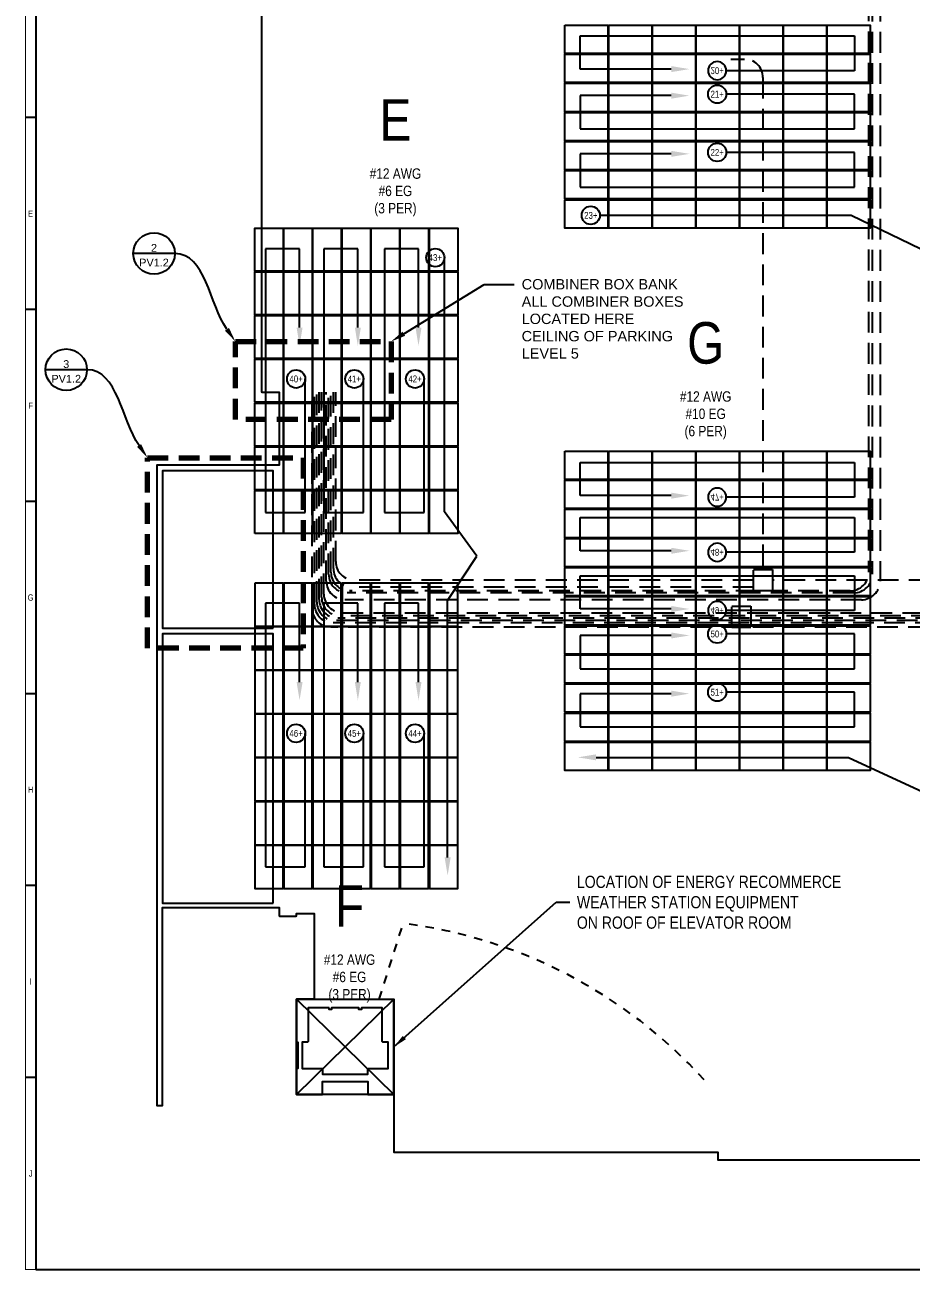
# Model space of a CAD drawing. Header units: inches. Extents: x 0.3 to 35.5, y 0.2 to 23.5.
# Drawn here: x 0.25 to 10.93, y 0.25 to 15.25 of the extents above; entities that cross this region are included whole.
import ezdxf
from ezdxf import colors
from ezdxf.entities.mleader import LeaderData, LeaderLine
from ezdxf.enums import TextEntityAlignment as Align
from ezdxf.math import Vec2, Vec3

# ---------------------------------------------------------------- set-up
doc = ezdxf.new("R2010")
doc.units = ezdxf.units.IN
doc.header["$MEASUREMENT"] = 0
doc.linetypes.add('555-2$0$HIDDEN', pattern=[0.375, 0.25, -0.125])
doc.linetypes.add('HIDDEN', pattern=[0.375, 0.25, -0.125])
for name, color, linetype in [('$AUDIT_BAD_LAYER1', 7, 'Continuous'), ('555-2$0$A-AREA', 9, 'Continuous'), ('555-2$0$A-FLOR-OVHD', 2, '555-2$0$HIDDEN'), ('A - Level 2', 7, 'Continuous'), ('AN - Text', 7, 'Continuous'), ('E-STRINGS', 62, 'Continuous'), ('Modules - P', 1, 'Continuous')]:
    doc.layers.add(name, color=color, linetype=linetype)
doc.layers.add('E - Conduit', color=7, linetype='HIDDEN', lineweight=25)
doc.styles.add('Arial Narrow', font='ARIALN.TTF', dxfattribs={"height": 1})
doc.styles.add('Borrego', font='ARIALN.TTF')
doc.styles.add('Borrego 8th NO-ANNO', font='ARIALN.TTF')
doc.styles.get("Standard").update_dxf_attribs({"font": 'ARIAL.TTF'})
doc.dimstyles.new('Borrego', dxfattribs={"dimtxt": 0.075, "dimasz": 0.1, "dimexe": 0.05, "dimexo": 0.05, "dimgap": 0.05, "dimtad": 0, "dimdec": 0, "dimzin": 0, "dimdsep": 46, "dimlunit": 3, "dimtxsty": 'Borrego', "dimcen": 0.05, "dimadec": 1, "dimazin": 0, "dimtfac": 1, "dimtdec": 0, "dimtofl": 0, "dimtmove": 0, "dimatfit": 3, "dimfxl": 1, "dimtolj": 1, "dimtzin": 0, "dimarcsym": 0})

# ---------------------------------------------------------------- blocks, each defined once
blk = doc.blocks.new('*E10')
at = {"layer": '555-2$0$A-AREA'}
blk.add_lwpolyline([(873.1, 2761.1), (873.1, 2066.6), (873.9, 2065.8), (897.1, 2065.8), (897.1, 1965.8), (729.1, 1965.8), (729.1, 1085.8), (737.1, 1085.8), (737.1, 1357.8), (897.1, 1357.8), (897.1, 1346.6), (897.9, 1345.8), (920.4, 1345.8), (921.1, 1346.6), (921.1, 1349.7), (921.1, 1349.7), (945.4, 1349.7), (945.4, 1231.8), (921.1, 1231.8), (921.1, 1172.8), (922.9, 1172.8), (922.9, 1136.8), (921.1, 1136.8), (921.1, 1100.8), (957.1, 1100.8), (957.1, 1118.6), (1019.1, 1118.6), (1019.1, 1100.8), (1055.1, 1100.8), (1055.1, 1021.8), (1500.4, 1021.8), (1500.4, 1021.8), (1500.4, 1011.3), (2386.6, 1011.3)], dxfattribs=at)
for points in [[(889.1, 1741.8), (889.1, 1957.8), (737.1, 1957.8), (737.1, 1741.8)], [(889.1, 1363.8), (889.1, 1733.8), (737.1, 1733.8), (737.1, 1363.8)], [(966, 1219.8), (937.1, 1219.8), (937.1, 1173.6), (936.4, 1172.8), (929.1, 1172.8), (929.1, 1136.8), (956.4, 1136.8), (957.1, 1136.1), (957.1, 1128.8), (1019.1, 1128.8), (1019.1, 1136.1), (1019.9, 1136.8), (1047.1, 1136.8), (1047.1, 1172.8), (1039.9, 1172.8), (1039.1, 1173.6), (1039.1, 1219.8), (1010.3, 1219.8), (1010.3, 1217.8), (1007, 1217.8), (1007, 1219.8), (969.3, 1219.8), (969.3, 1217.8), (966, 1217.8)]]:
    blk.add_lwpolyline(points, close=True, dxfattribs=at)
at = {"layer": '555-2$0$A-FLOR-OVHD'}
blk.add_line((1034.8, 1231.8), (1068, 1336.1), dxfattribs=at)
blk.add_arc((984.1, 669.3), 672, 42.2407, 82.8276, dxfattribs=at)
blk = doc.blocks.new('_TagCircle')
at = {"layer": 'E-STRINGS', "linetype": 'ByBlock', "lineweight": -2}
blk.add_circle((0, 0), 0.125, dxfattribs=at)
at = {"layer": 'E-STRINGS', "style": 'Arial Narrow'}
blk.add_attdef('TAGNUMBER', text='', height=0.09375, dxfattribs=at).set_placement((0, -0.046875), align=Align.CENTER)
blk = doc.blocks.new('Border 24 x 36')
at = {"layer": '$AUDIT_BAD_LAYER1'}
for p, q in [((0.5, 23.5), (0.5, 0.375)), ((0.5, 14.25), (0.375, 14.25)), ((0.5, 11.938), (0.375, 11.938)), ((0.5, 9.625), (0.375, 9.625)), ((0.5, 7.312), (0.375, 7.312)), ((0.5, 5), (0.375, 5)), ((0.5, 2.688), (0.375, 2.688))]:
    blk.add_line(p, q, dxfattribs=at)
at = {"layer": '$AUDIT_BAD_LAYER1', "const_width": 0.0125}
blk.add_lwpolyline([(0.375, 0.375), (35.625, 0.375), (35.625, 23.625), (0.375, 23.625)], close=True, dxfattribs=at)
at = {"layer": '$AUDIT_BAD_LAYER1', "char_height": 0.075, "width": 0.18967, "attachment_point": 5, "style": 'Borrego'}
for s, insert in [('E', (0.438, 13.094)), ('F', (0.438, 10.781)), ('G', (0.438, 8.469)), ('H', (0.438, 6.156)), ('I', (0.438, 3.844)), ('J', (0.438, 1.531))]:
    blk.add_mtext(s, dxfattribs=dict(at, insert=insert))
blk = doc.blocks.new('_DetailCallout - Imperial')
at = {"color": 0, "linetype": 'ByBlock', "lineweight": -2}
blk.add_line((0.25, 0), (-0.25, 0), dxfattribs=at)
blk.add_circle((0, 0), 0.25, dxfattribs=at)
at = {"color": 0}
for tag, p in [('VIEWNUMBER', (0, 0.021)), ('SHEETNUMBER', (0, -0.156))]:
    blk.add_attdef(tag, text='', height=0.0938, dxfattribs=at).set_placement(p, align=Align.CENTER)

msp = doc.modelspace()

# ---------------------------------------------------------------- linework, layer by layer
for p, q in [((3.522, 3.513), (4.697, 2.364)), ((4.697, 3.513), (3.522, 2.364)), ((4.697, 2.364), (4.697, 3.513))]:
    msp.add_line(p, q)
msp.add_lwpolyline([(3.522, 3.513), (4.697, 3.513), (4.697, 2.364), (3.522, 2.364)], close=True)
at = {"layer": 'AN - Text', "linetype": 'Continuous'}
msp.add_lwpolyline([(0.381, 0.256), (34.006, 0.256), (34.006, 23.381), (0.381, 23.381)], close=True, dxfattribs=at)
at = {"layer": 'AN - Text', "linetype": 'HIDDEN', "lineweight": 70}
for points in [[(2.787, 11.434), (4.662, 11.434), (4.662, 10.496), (2.787, 10.496)], [(1.728, 10.034), (3.604, 10.034), (3.604, 7.74), (1.728, 7.74)]]:
    msp.add_lwpolyline(points, close=True, dxfattribs=at)
at = {"layer": 'E - Conduit'}
for p, q in [((10.417, 20.792), (10.417, 8.655)), ((10.461, 20.788), (10.461, 8.631)), ((10.554, 20.788), (10.554, 8.548)), ((8.755, 14.837), (8.92, 14.837)), ((9.144, 14.613), (9.144, 8.69)), ((3.711, 8.22), (3.711, 10.823)), ((3.74, 8.269), (3.74, 10.823)), ((3.768, 8.297), (3.768, 10.823)), ((3.797, 8.326), (3.797, 10.823)), ((3.825, 8.354), (3.825, 10.823)), ((3.853, 8.391), (3.853, 10.823)), ((3.882, 8.548), (3.882, 10.823)), ((3.91, 8.631), (3.91, 10.823)), ((3.938, 8.655), (3.938, 10.823)), ((3.967, 8.7), (3.967, 10.823)), ((3.995, 8.785), (3.995, 10.823)), ((9.029, 8.561), (4.219, 8.561)), ((13.777, 8.561), (9.26, 8.561)), ((10.237, 8.407), (4.134, 8.407)), ((10.193, 8.431), (4.162, 8.431)), ((9.029, 8.476), (4.191, 8.476)), ((10.33, 8.324), (4.106, 8.324)), ((19.858, 8.102), (4.02, 8.102)), ((14.179, 8.13), (4.049, 8.13)), ((4.077, 8.167), (19.588, 8.167)), ((25.395, 7.996), (3.935, 7.996)), ((25.479, 8.045), (3.964, 8.045)), ((25.255, 8.073), (3.992, 8.073))]:
    msp.add_line(p, q, dxfattribs=at)
for points in [[(9.029, 8.69), (9.26, 8.69), (9.26, 8.432), (9.029, 8.432)], [(8.768, 8.248), (8.999, 8.248), (8.999, 7.99), (8.768, 7.99)]]:
    msp.add_lwpolyline(points, close=True, dxfattribs=at)
for centre, start, end in [((8.92, 14.613), 0, 90), ((4.191, 8.7), 180, 270), ((4.219, 8.785), 180, 270), ((4.134, 8.631), 180, 270), ((4.162, 8.655), 180, 270), ((10.193, 8.655), 270, 0), ((10.237, 8.631), 270, 0), ((4.106, 8.548), 180, 270), ((10.33, 8.548), 270, 0), ((3.964, 8.269), 180, 270), ((3.992, 8.297), 180, 270), ((4.02, 8.326), 180, 270), ((4.049, 8.354), 180, 270), ((4.077, 8.391), 180, 270), ((3.935, 8.22), 180, 270)]:
    msp.add_arc(centre, 0.224, start, end, dxfattribs=at)
at = {"layer": 'Modules - P'}
for points in [[(6.758, 15.246), (7.276, 15.246), (7.276, 14.905), (6.758, 14.905)], [(7.285, 15.246), (7.803, 15.246), (7.803, 14.905), (7.285, 14.905)], [(7.812, 15.246), (8.33, 15.246), (8.33, 14.905), (7.812, 14.905)], [(8.338, 15.246), (8.856, 15.246), (8.856, 14.905), (8.338, 14.905)], [(8.865, 15.246), (9.383, 15.246), (9.383, 14.905), (8.865, 14.905)], [(9.392, 15.246), (9.91, 15.246), (9.91, 14.905), (9.392, 14.905)], [(9.919, 15.246), (10.437, 15.246), (10.437, 14.905), (9.919, 14.905)], [(6.758, 14.896), (7.276, 14.896), (7.276, 14.554), (6.758, 14.554)], [(7.285, 14.896), (7.803, 14.896), (7.803, 14.554), (7.285, 14.554)], [(7.812, 14.896), (8.33, 14.896), (8.33, 14.554), (7.812, 14.554)], [(8.338, 14.896), (8.856, 14.896), (8.856, 14.554), (8.338, 14.554)], [(8.865, 14.896), (9.383, 14.896), (9.383, 14.554), (8.865, 14.554)], [(9.392, 14.896), (9.91, 14.896), (9.91, 14.554), (9.392, 14.554)], [(9.919, 14.896), (10.437, 14.896), (10.437, 14.554), (9.919, 14.554)], [(6.758, 14.545), (7.276, 14.545), (7.276, 14.203), (6.758, 14.203)], [(7.285, 14.545), (7.803, 14.545), (7.803, 14.203), (7.285, 14.203)], [(7.812, 14.545), (8.33, 14.545), (8.33, 14.203), (7.812, 14.203)], [(8.338, 14.545), (8.856, 14.545), (8.856, 14.203), (8.338, 14.203)], [(8.865, 14.545), (9.383, 14.545), (9.383, 14.203), (8.865, 14.203)], [(9.392, 14.545), (9.91, 14.545), (9.91, 14.203), (9.392, 14.203)], [(9.919, 14.545), (10.437, 14.545), (10.437, 14.203), (9.919, 14.203)], [(6.758, 14.195), (7.276, 14.195), (7.276, 13.853), (6.758, 13.853)], [(7.285, 14.195), (7.803, 14.195), (7.803, 13.853), (7.285, 13.853)], [(7.812, 14.195), (8.33, 14.195), (8.33, 13.853), (7.812, 13.853)], [(8.338, 14.195), (8.856, 14.195), (8.856, 13.853), (8.338, 13.853)], [(8.865, 14.195), (9.383, 14.195), (9.383, 13.853), (8.865, 13.853)], [(9.392, 14.195), (9.91, 14.195), (9.91, 13.853), (9.392, 13.853)], [(9.919, 14.195), (10.437, 14.195), (10.437, 13.853), (9.919, 13.853)], [(6.758, 13.844), (7.276, 13.844), (7.276, 13.502), (6.758, 13.502)], [(7.285, 13.844), (7.803, 13.844), (7.803, 13.502), (7.285, 13.502)], [(7.812, 13.844), (8.33, 13.844), (8.33, 13.502), (7.812, 13.502)], [(8.338, 13.844), (8.856, 13.844), (8.856, 13.502), (8.338, 13.502)], [(8.865, 13.844), (9.383, 13.844), (9.383, 13.502), (8.865, 13.502)], [(9.392, 13.844), (9.91, 13.844), (9.91, 13.502), (9.392, 13.502)], [(9.919, 13.844), (10.437, 13.844), (10.437, 13.502), (9.919, 13.502)], [(6.758, 13.493), (7.276, 13.493), (7.276, 13.152), (6.758, 13.152)], [(7.285, 13.493), (7.803, 13.493), (7.803, 13.152), (7.285, 13.152)], [(7.812, 13.493), (8.33, 13.493), (8.33, 13.152), (7.812, 13.152)], [(8.338, 13.493), (8.856, 13.493), (8.856, 13.152), (8.338, 13.152)], [(8.865, 13.493), (9.383, 13.493), (9.383, 13.152), (8.865, 13.152)], [(9.392, 13.493), (9.91, 13.493), (9.91, 13.152), (9.392, 13.152)], [(9.919, 13.493), (10.437, 13.493), (10.437, 13.152), (9.919, 13.152)], [(6.758, 13.143), (7.276, 13.143), (7.276, 12.801), (6.758, 12.801)], [(7.285, 13.143), (7.803, 13.143), (7.803, 12.801), (7.285, 12.801)], [(7.812, 13.143), (8.33, 13.143), (8.33, 12.801), (7.812, 12.801)], [(8.338, 13.143), (8.856, 13.143), (8.856, 12.801), (8.338, 12.801)], [(8.865, 13.143), (9.383, 13.143), (9.383, 12.801), (8.865, 12.801)], [(9.392, 13.143), (9.91, 13.143), (9.91, 12.801), (9.392, 12.801)], [(9.919, 13.143), (10.437, 13.143), (10.437, 12.801), (9.919, 12.801)], [(3.02, 12.283), (3.02, 12.801), (3.362, 12.801), (3.362, 12.283)], [(3.371, 12.283), (3.371, 12.801), (3.712, 12.801), (3.712, 12.283)], [(3.721, 12.283), (3.721, 12.801), (4.063, 12.801), (4.063, 12.283)], [(4.072, 12.283), (4.072, 12.801), (4.414, 12.801), (4.414, 12.283)], [(4.422, 12.283), (4.422, 12.801), (4.764, 12.801), (4.764, 12.283)], [(4.773, 12.283), (4.773, 12.801), (5.115, 12.801), (5.115, 12.283)], [(5.124, 12.283), (5.124, 12.801), (5.465, 12.801), (5.465, 12.283)], [(3.02, 11.756), (3.02, 12.274), (3.362, 12.274), (3.362, 11.756)], [(3.371, 11.756), (3.371, 12.274), (3.712, 12.274), (3.712, 11.756)], [(3.721, 11.756), (3.721, 12.274), (4.063, 12.274), (4.063, 11.756)], [(4.072, 11.756), (4.072, 12.274), (4.414, 12.274), (4.414, 11.756)], [(4.422, 11.756), (4.422, 12.274), (4.764, 12.274), (4.764, 11.756)], [(4.773, 11.756), (4.773, 12.274), (5.115, 12.274), (5.115, 11.756)], [(5.124, 11.756), (5.124, 12.274), (5.465, 12.274), (5.465, 11.756)], [(3.02, 11.229), (3.02, 11.747), (3.362, 11.747), (3.362, 11.229)], [(3.371, 11.229), (3.371, 11.747), (3.712, 11.747), (3.712, 11.229)], [(3.721, 11.229), (3.721, 11.747), (4.063, 11.747), (4.063, 11.229)], [(4.072, 11.229), (4.072, 11.747), (4.414, 11.747), (4.414, 11.229)], [(4.422, 11.229), (4.422, 11.747), (4.764, 11.747), (4.764, 11.229)], [(4.773, 11.229), (4.773, 11.747), (5.115, 11.747), (5.115, 11.229)], [(5.124, 11.229), (5.124, 11.747), (5.465, 11.747), (5.465, 11.229)], [(3.02, 10.703), (3.02, 11.221), (3.362, 11.221), (3.362, 10.703)], [(3.371, 10.703), (3.371, 11.221), (3.712, 11.221), (3.712, 10.703)], [(3.721, 10.703), (3.721, 11.221), (4.063, 11.221), (4.063, 10.703)], [(4.072, 10.703), (4.072, 11.221), (4.414, 11.221), (4.414, 10.703)], [(4.422, 10.703), (4.422, 11.221), (4.764, 11.221), (4.764, 10.703)], [(4.773, 10.703), (4.773, 11.221), (5.115, 11.221), (5.115, 10.703)], [(5.124, 10.703), (5.124, 11.221), (5.465, 11.221), (5.465, 10.703)], [(3.02, 10.176), (3.02, 10.694), (3.362, 10.694), (3.362, 10.176)], [(3.371, 10.176), (3.371, 10.694), (3.712, 10.694), (3.712, 10.176)], [(3.721, 10.176), (3.721, 10.694), (4.063, 10.694), (4.063, 10.176)], [(4.072, 10.176), (4.072, 10.694), (4.414, 10.694), (4.414, 10.176)], [(4.422, 10.176), (4.422, 10.694), (4.764, 10.694), (4.764, 10.176)], [(4.773, 10.176), (4.773, 10.694), (5.115, 10.694), (5.115, 10.176)], [(5.124, 10.176), (5.124, 10.694), (5.465, 10.694), (5.465, 10.176)], [(3.02, 9.649), (3.02, 10.167), (3.362, 10.167), (3.362, 9.649)], [(3.371, 9.649), (3.371, 10.167), (3.712, 10.167), (3.712, 9.649)], [(3.721, 9.649), (3.721, 10.167), (4.063, 10.167), (4.063, 9.649)], [(4.072, 9.649), (4.072, 10.167), (4.414, 10.167), (4.414, 9.649)], [(4.422, 9.649), (4.422, 10.167), (4.764, 10.167), (4.764, 9.649)], [(4.773, 9.649), (4.773, 10.167), (5.115, 10.167), (5.115, 9.649)], [(5.124, 9.649), (5.124, 10.167), (5.465, 10.167), (5.465, 9.649)], [(6.758, 10.115), (7.276, 10.115), (7.276, 9.773), (6.758, 9.773)], [(7.285, 10.115), (7.803, 10.115), (7.803, 9.773), (7.285, 9.773)], [(7.812, 10.115), (8.33, 10.115), (8.33, 9.773), (7.812, 9.773)], [(8.338, 10.115), (8.856, 10.115), (8.856, 9.773), (8.338, 9.773)], [(8.865, 10.115), (9.383, 10.115), (9.383, 9.773), (8.865, 9.773)], [(9.392, 10.115), (9.91, 10.115), (9.91, 9.773), (9.392, 9.773)], [(9.919, 10.115), (10.437, 10.115), (10.437, 9.773), (9.919, 9.773)], [(6.758, 9.765), (7.276, 9.765), (7.276, 9.423), (6.758, 9.423)], [(7.285, 9.765), (7.803, 9.765), (7.803, 9.423), (7.285, 9.423)], [(7.812, 9.765), (8.33, 9.765), (8.33, 9.423), (7.812, 9.423)], [(8.338, 9.765), (8.856, 9.765), (8.856, 9.423), (8.338, 9.423)], [(8.865, 9.765), (9.383, 9.765), (9.383, 9.423), (8.865, 9.423)], [(9.392, 9.765), (9.91, 9.765), (9.91, 9.423), (9.392, 9.423)], [(9.919, 9.765), (10.437, 9.765), (10.437, 9.423), (9.919, 9.423)], [(3.02, 9.122), (3.02, 9.64), (3.362, 9.64), (3.362, 9.122)], [(3.371, 9.122), (3.371, 9.64), (3.712, 9.64), (3.712, 9.122)], [(3.721, 9.122), (3.721, 9.64), (4.063, 9.64), (4.063, 9.122)], [(4.072, 9.122), (4.072, 9.64), (4.414, 9.64), (4.414, 9.122)], [(4.422, 9.122), (4.422, 9.64), (4.764, 9.64), (4.764, 9.122)], [(4.773, 9.122), (4.773, 9.64), (5.115, 9.64), (5.115, 9.122)], [(5.124, 9.122), (5.124, 9.64), (5.465, 9.64), (5.465, 9.122)], [(6.758, 9.414), (7.276, 9.414), (7.276, 9.072), (6.758, 9.072)], [(7.285, 9.414), (7.803, 9.414), (7.803, 9.072), (7.285, 9.072)], [(7.812, 9.414), (8.33, 9.414), (8.33, 9.072), (7.812, 9.072)], [(8.338, 9.414), (8.856, 9.414), (8.856, 9.072), (8.338, 9.072)], [(8.865, 9.414), (9.383, 9.414), (9.383, 9.072), (8.865, 9.072)], [(9.392, 9.414), (9.91, 9.414), (9.91, 9.072), (9.392, 9.072)], [(9.919, 9.414), (10.437, 9.414), (10.437, 9.072), (9.919, 9.072)], [(6.758, 9.064), (7.276, 9.064), (7.276, 8.722), (6.758, 8.722)], [(7.285, 9.064), (7.803, 9.064), (7.803, 8.722), (7.285, 8.722)], [(7.812, 9.064), (8.33, 9.064), (8.33, 8.722), (7.812, 8.722)], [(8.338, 9.064), (8.856, 9.064), (8.856, 8.722), (8.338, 8.722)], [(8.865, 9.064), (9.383, 9.064), (9.383, 8.722), (8.865, 8.722)], [(9.392, 9.064), (9.91, 9.064), (9.91, 8.722), (9.392, 8.722)], [(9.919, 9.064), (10.437, 9.064), (10.437, 8.722), (9.919, 8.722)], [(6.758, 8.713), (7.276, 8.713), (7.276, 8.371), (6.758, 8.371)], [(7.285, 8.713), (7.803, 8.713), (7.803, 8.371), (7.285, 8.371)], [(7.812, 8.713), (8.33, 8.713), (8.33, 8.371), (7.812, 8.371)], [(8.338, 8.713), (8.856, 8.713), (8.856, 8.371), (8.338, 8.371)], [(8.865, 8.713), (9.383, 8.713), (9.383, 8.371), (8.865, 8.371)], [(9.392, 8.713), (9.91, 8.713), (9.91, 8.371), (9.392, 8.371)], [(9.919, 8.713), (10.437, 8.713), (10.437, 8.371), (9.919, 8.371)], [(3.02, 8.526), (3.02, 8.008), (3.362, 8.008), (3.362, 8.526)], [(3.371, 8.526), (3.371, 8.008), (3.712, 8.008), (3.712, 8.526)], [(3.721, 8.526), (3.721, 8.008), (4.063, 8.008), (4.063, 8.526)], [(4.072, 8.526), (4.072, 8.008), (4.414, 8.008), (4.414, 8.526)], [(4.422, 8.526), (4.422, 8.008), (4.764, 8.008), (4.764, 8.526)], [(4.773, 8.526), (4.773, 8.008), (5.115, 8.008), (5.115, 8.526)], [(5.124, 8.526), (5.124, 8.008), (5.465, 8.008), (5.465, 8.526)], [(6.758, 8.362), (7.276, 8.362), (7.276, 8.02), (6.758, 8.02)], [(7.285, 8.362), (7.803, 8.362), (7.803, 8.02), (7.285, 8.02)], [(7.812, 8.362), (8.33, 8.362), (8.33, 8.02), (7.812, 8.02)], [(8.338, 8.362), (8.856, 8.362), (8.856, 8.02), (8.338, 8.02)], [(8.865, 8.362), (9.383, 8.362), (9.383, 8.02), (8.865, 8.02)], [(9.392, 8.362), (9.91, 8.362), (9.91, 8.02), (9.392, 8.02)], [(9.919, 8.362), (10.437, 8.362), (10.437, 8.02), (9.919, 8.02)], [(3.02, 7.999), (3.02, 7.481), (3.362, 7.481), (3.362, 7.999)], [(3.371, 7.999), (3.371, 7.481), (3.712, 7.481), (3.712, 7.999)], [(3.721, 7.999), (3.721, 7.481), (4.063, 7.481), (4.063, 7.999)], [(4.072, 7.999), (4.072, 7.481), (4.414, 7.481), (4.414, 7.999)], [(4.422, 7.999), (4.422, 7.481), (4.764, 7.481), (4.764, 7.999)], [(4.773, 7.999), (4.773, 7.481), (5.115, 7.481), (5.115, 7.999)], [(5.124, 7.999), (5.124, 7.481), (5.465, 7.481), (5.465, 7.999)], [(6.758, 8.012), (7.276, 8.012), (7.276, 7.67), (6.758, 7.67)], [(7.285, 8.012), (7.803, 8.012), (7.803, 7.67), (7.285, 7.67)], [(7.812, 8.012), (8.33, 8.012), (8.33, 7.67), (7.812, 7.67)], [(8.338, 8.012), (8.856, 8.012), (8.856, 7.67), (8.338, 7.67)], [(8.865, 8.012), (9.383, 8.012), (9.383, 7.67), (8.865, 7.67)], [(9.392, 8.012), (9.91, 8.012), (9.91, 7.67), (9.392, 7.67)], [(9.919, 8.012), (10.437, 8.012), (10.437, 7.67), (9.919, 7.67)], [(6.758, 7.661), (7.276, 7.661), (7.276, 7.319), (6.758, 7.319)], [(7.285, 7.661), (7.803, 7.661), (7.803, 7.319), (7.285, 7.319)], [(7.812, 7.661), (8.33, 7.661), (8.33, 7.319), (7.812, 7.319)], [(8.338, 7.661), (8.856, 7.661), (8.856, 7.319), (8.338, 7.319)], [(8.865, 7.661), (9.383, 7.661), (9.383, 7.319), (8.865, 7.319)], [(9.392, 7.661), (9.91, 7.661), (9.91, 7.319), (9.392, 7.319)], [(9.919, 7.661), (10.437, 7.661), (10.437, 7.319), (9.919, 7.319)], [(3.02, 7.473), (3.02, 6.955), (3.362, 6.955), (3.362, 7.473)], [(3.371, 7.473), (3.371, 6.955), (3.712, 6.955), (3.712, 7.473)], [(3.721, 7.473), (3.721, 6.955), (4.063, 6.955), (4.063, 7.473)], [(4.072, 7.473), (4.072, 6.955), (4.414, 6.955), (4.414, 7.473)], [(4.422, 7.473), (4.422, 6.955), (4.764, 6.955), (4.764, 7.473)], [(4.773, 7.473), (4.773, 6.955), (5.115, 6.955), (5.115, 7.473)], [(5.124, 7.473), (5.124, 6.955), (5.465, 6.955), (5.465, 7.473)], [(6.758, 7.311), (7.276, 7.311), (7.276, 6.969), (6.758, 6.969)], [(7.285, 7.311), (7.803, 7.311), (7.803, 6.969), (7.285, 6.969)], [(7.812, 7.311), (8.33, 7.311), (8.33, 6.969), (7.812, 6.969)], [(8.338, 7.311), (8.856, 7.311), (8.856, 6.969), (8.338, 6.969)], [(8.865, 7.311), (9.383, 7.311), (9.383, 6.969), (8.865, 6.969)], [(9.392, 7.311), (9.91, 7.311), (9.91, 6.969), (9.392, 6.969)], [(9.919, 7.311), (10.437, 7.311), (10.437, 6.969), (9.919, 6.969)], [(3.02, 6.946), (3.02, 6.428), (3.362, 6.428), (3.362, 6.946)], [(3.371, 6.946), (3.371, 6.428), (3.712, 6.428), (3.712, 6.946)], [(3.721, 6.946), (3.721, 6.428), (4.063, 6.428), (4.063, 6.946)], [(4.072, 6.946), (4.072, 6.428), (4.414, 6.428), (4.414, 6.946)], [(4.422, 6.946), (4.422, 6.428), (4.764, 6.428), (4.764, 6.946)], [(4.773, 6.946), (4.773, 6.428), (5.115, 6.428), (5.115, 6.946)], [(5.124, 6.946), (5.124, 6.428), (5.465, 6.428), (5.465, 6.946)], [(6.758, 6.96), (7.276, 6.96), (7.276, 6.618), (6.758, 6.618)], [(7.285, 6.96), (7.803, 6.96), (7.803, 6.618), (7.285, 6.618)], [(7.812, 6.96), (8.33, 6.96), (8.33, 6.618), (7.812, 6.618)], [(8.338, 6.96), (8.856, 6.96), (8.856, 6.618), (8.338, 6.618)], [(8.865, 6.96), (9.383, 6.96), (9.383, 6.618), (8.865, 6.618)], [(9.392, 6.96), (9.91, 6.96), (9.91, 6.618), (9.392, 6.618)], [(9.919, 6.96), (10.437, 6.96), (10.437, 6.618), (9.919, 6.618)], [(6.758, 6.609), (7.276, 6.609), (7.276, 6.267), (6.758, 6.267)], [(7.285, 6.609), (7.803, 6.609), (7.803, 6.267), (7.285, 6.267)], [(7.812, 6.609), (8.33, 6.609), (8.33, 6.267), (7.812, 6.267)], [(8.338, 6.609), (8.856, 6.609), (8.856, 6.267), (8.338, 6.267)], [(8.865, 6.609), (9.383, 6.609), (9.383, 6.267), (8.865, 6.267)], [(9.392, 6.609), (9.91, 6.609), (9.91, 6.267), (9.392, 6.267)], [(9.919, 6.609), (10.437, 6.609), (10.437, 6.267), (9.919, 6.267)], [(3.02, 6.419), (3.02, 5.901), (3.362, 5.901), (3.362, 6.419)], [(3.371, 6.419), (3.371, 5.901), (3.712, 5.901), (3.712, 6.419)], [(3.721, 6.419), (3.721, 5.901), (4.063, 5.901), (4.063, 6.419)], [(4.072, 6.419), (4.072, 5.901), (4.414, 5.901), (4.414, 6.419)], [(4.422, 6.419), (4.422, 5.901), (4.764, 5.901), (4.764, 6.419)], [(4.773, 6.419), (4.773, 5.901), (5.115, 5.901), (5.115, 6.419)], [(5.124, 6.419), (5.124, 5.901), (5.465, 5.901), (5.465, 6.419)], [(3.02, 5.892), (3.02, 5.374), (3.362, 5.374), (3.362, 5.892)], [(3.371, 5.892), (3.371, 5.374), (3.712, 5.374), (3.712, 5.892)], [(3.721, 5.892), (3.721, 5.374), (4.063, 5.374), (4.063, 5.892)], [(4.072, 5.892), (4.072, 5.374), (4.414, 5.374), (4.414, 5.892)], [(4.422, 5.892), (4.422, 5.374), (4.764, 5.374), (4.764, 5.892)], [(4.773, 5.892), (4.773, 5.374), (5.115, 5.374), (5.115, 5.892)], [(5.124, 5.892), (5.124, 5.374), (5.465, 5.374), (5.465, 5.892)], [(3.02, 5.366), (3.02, 4.848), (3.362, 4.848), (3.362, 5.366)], [(3.371, 5.366), (3.371, 4.848), (3.712, 4.848), (3.712, 5.366)], [(3.721, 5.366), (3.721, 4.848), (4.063, 4.848), (4.063, 5.366)], [(4.072, 5.366), (4.072, 4.848), (4.414, 4.848), (4.414, 5.366)], [(4.422, 5.366), (4.422, 4.848), (4.764, 4.848), (4.764, 5.366)], [(4.773, 5.366), (4.773, 4.848), (5.115, 4.848), (5.115, 5.366)], [(5.124, 5.366), (5.124, 4.848), (5.465, 4.848), (5.465, 5.366)]]:
    msp.add_lwpolyline(points, close=True, dxfattribs=at)

# ---------------------------------------------------------------- block references
at = {"layer": '$AUDIT_BAD_LAYER1'}
msp.add_blockref('Border 24 x 36', (-0.119, -0.119), dxfattribs=at)
at = {"layer": 'A - Level 2', "xscale": 0.008765022565623948, "yscale": 0.008765022565622616, "zscale": 0.008765022565624012}
msp.add_blockref('*E10', (-4.551, -7.284), dxfattribs=at)

# ---------------------------------------------------------------- texts
at = {"insert": (6.902, 4.68), "char_height": 0.14725, "attachment_point": 4, "style": 'Borrego'}
msp.add_mtext('\\A1;LOCATION OF ENERGY RECOMMERCE\\PWEATHER STATION EQUIPMENT\\PON ROOF OF ELEVATOR ROOM', dxfattribs=at)
at = {"layer": 'AN - Text', "char_height": 0.125, "width": 2.75194, "attachment_point": 5, "style": 'Borrego 8th NO-ANNO'}
for s, insert in [('{\\H4x;E}\\P#12 AWG\\P#6 EG\\P(3 PER)', (4.715, 13.647)), ('{\\H4x;G}\\P#12 AWG\\P#10 EG\\P(6 PER)', (8.453, 10.962)), ('{\\H4x;F}\\P#12 AWG\\P#6 EG\\P(3 PER)', (4.162, 4.179))]:
    msp.add_mtext(s, dxfattribs=dict(at, insert=insert))

# ---------------------------------------------------------------- leaders
at = {"annotation_type": 0, "has_hookline": 1, "hookline_direction": 0, "text_width": 3.165}
msp.add_leader([(4.697, 2.939), (6.65, 4.68), (6.818, 4.68)], dimstyle='Borrego', override={"dimscale": 1.682884}, dxfattribs=at)
at = {"layer": 'AN - Text'}
ml = msp.add_multileader_block('Standard', dxfattribs=at)
ml.set_content('_DetailCallout - Imperial', color=256)
ml.set_attribute('VIEWNUMBER', '2', width=0)
ml.set_attribute('SHEETNUMBER', 'PV1.2', width=0)
ml.set_leader_properties()
ml.build(insert=Vec2(0, 0))
ml.multileader.update_dxf_attribs({"leader_type": 2, "text_right_attachment_type": 6, "dogleg_length": 0.36, "arrow_head_size": 0.18})
ctx = ml.context
ctx.base_point, ctx.char_height, ctx.arrow_head_size, ctx.landing_gap_size, ctx.plane_origin = Vec3(1.556, 12.495), 0.18, 0.18, 0.09, Vec3(2.787, 11.434)
ctx.right_attachment = 6
notes = []
notes.append((ctx, [(0, (1, 1, 0), (2.416, 12.495), (-1, 0), 0.36, [(0, [(2.787, 11.434)], 0, [])])]))
ctx.block.insert = Vec3(1.806, 12.495)
ml = msp.add_multileader_mtext('Standard', dxfattribs=at)
ml.set_content('COMBINER BOX BANK\\PALL COMBINER BOXES\\PLOCATED HERE\\PCEILING OF PARKING \\PLEVEL 5', color=256)
ml.set_leader_properties()
ml.build(insert=Vec2(0, 0))
ml.multileader.update_dxf_attribs({"dogleg_length": 0.36, "arrow_head_size": 0.18})
ctx = ml.context
ctx.base_point, ctx.char_height, ctx.arrow_head_size, ctx.landing_gap_size, ctx.plane_origin = Vec3(6.146, 12.123), 0.125, 0.18, 0.09, Vec3(4.662, 11.434)
notes.append((ctx, [(0, (1, 1, 0), (5.786, 12.123), (1, 0), 0.36, [(0, [(4.662, 11.434)], 0, [])])]))
ctx.mtext.insert, ctx.mtext.flow_direction = Vec3(6.236, 12.187), 5
ml = msp.add_multileader_block('Standard', dxfattribs=at)
ml.set_content('_DetailCallout - Imperial', color=256)
ml.set_attribute('VIEWNUMBER', '3', width=0)
ml.set_attribute('SHEETNUMBER', 'PV1.2', width=0)
ml.set_leader_properties()
ml.build(insert=Vec2(0, 0))
ml.multileader.update_dxf_attribs({"leader_type": 2, "text_right_attachment_type": 6, "dogleg_length": 0.36, "arrow_head_size": 0.18})
ctx = ml.context
ctx.base_point, ctx.char_height, ctx.arrow_head_size, ctx.landing_gap_size, ctx.plane_origin = Vec3(0.498, 11.095), 0.18, 0.18, 0.09, Vec3(1.728, 10.034)
ctx.right_attachment = 6
notes.append((ctx, [(0, (1, 1, 0), (1.358, 11.095), (-1, 0), 0.36, [(0, [(1.728, 10.034)], 0, [])])]))
ctx.block.insert = Vec3(0.748, 11.095)
at = {"layer": 'E-STRINGS'}
ml = msp.add_multileader_block('Standard', dxfattribs=at)
ml.set_content('_TagCircle', color=256, scale=-0.876502)
ml.set_attribute('TAGNUMBER', '20+', width=0)
ml.set_leader_properties(color=256, linetype='ByLayer', lineweight=-1)
ml.build(insert=Vec2(0, 0))
ml.multileader.update_dxf_attribs({"has_dogleg": 0, "has_text_frame": 1, "text_right_attachment_type": 6, "dogleg_length": 0, "arrow_head_size": 0.219, "scale": 100})
ctx = ml.context
ctx.base_point, ctx.scale, ctx.char_height, ctx.arrow_head_size, ctx.landing_gap_size, ctx.plane_origin = Vec3(8.482, 14.697), 100, 15.777, 0.219, 5.259, Vec3(8.258, 14.716)
ctx.right_attachment = 6
notes.append((ctx, [(0, (1, 1, 0), (8.701, 14.697), (-1, 0), 0, [(0, [(8.258, 14.716), (6.942, 14.716), (6.942, 15.115), (10.246, 15.115), (10.246, 14.697)], 0, [])])]))
ctx.block.insert, ctx.block.rotation, ctx.block.scale = Vec3(8.592, 14.697), 3.141593, Vec3(-0.876502, 0.876502, 0.876502)
ml = msp.add_multileader_block('Standard', dxfattribs=at)
ml.set_content('_TagCircle', color=256, scale=0.876502)
ml.set_attribute('TAGNUMBER', '21+', width=0)
ml.set_leader_properties(color=256, linetype='ByLayer', lineweight=-1)
ml.build(insert=Vec2(0, 0))
ml.multileader.update_dxf_attribs({"has_dogleg": 0, "has_text_frame": 1, "text_right_attachment_type": 6, "dogleg_length": 0, "arrow_head_size": 0.219, "scale": 100})
ctx = ml.context
ctx.base_point, ctx.scale, ctx.char_height, ctx.arrow_head_size, ctx.landing_gap_size, ctx.plane_origin = Vec3(8.482, 14.414), 100, 15.777, 0.219, 5.259, Vec3(8.258, 14.396)
ctx.right_attachment = 6
notes.append((ctx, [(0, (1, 1, 0), (8.701, 14.414), (-1, 0), 0, [(0, [(8.258, 14.396), (6.942, 14.396), (6.942, 13.996), (10.246, 13.996), (10.246, 14.414)], 0, [])])]))
ctx.block.insert = Vec3(8.592, 14.414)
ml = msp.add_multileader_block('Standard', dxfattribs=at)
ml.set_content('_TagCircle', color=256, scale=0.876502)
ml.set_attribute('TAGNUMBER', '22+', width=0)
ml.set_leader_properties(color=256, linetype='ByLayer', lineweight=-1)
ml.build(insert=Vec2(0, 0))
ml.multileader.update_dxf_attribs({"has_dogleg": 0, "has_text_frame": 1, "text_right_attachment_type": 6, "dogleg_length": 0, "arrow_head_size": 0.219, "scale": 100})
ctx = ml.context
ctx.base_point, ctx.scale, ctx.char_height, ctx.arrow_head_size, ctx.landing_gap_size, ctx.plane_origin = Vec3(8.482, 13.713), 100, 15.777, 0.219, 5.259, Vec3(8.258, 13.695)
ctx.right_attachment = 6
notes.append((ctx, [(0, (1, 1, 0), (8.701, 13.713), (-1, 0), 0, [(0, [(8.258, 13.695), (6.942, 13.695), (6.942, 13.295), (10.246, 13.295), (10.246, 13.713)], 0, [])])]))
ctx.block.insert = Vec3(8.592, 13.713)
ml = msp.add_multileader_block('Standard', dxfattribs=at)
ml.set_content('_TagCircle', color=256, scale=0.876502)
ml.set_attribute('TAGNUMBER', '23+', width=0)
ml.set_leader_properties(color=256, linetype='ByLayer', lineweight=-1)
ml.build(insert=Vec2(0, 0))
ml.multileader.update_dxf_attribs({"has_dogleg": 0, "has_text_frame": 1, "text_right_attachment_type": 6, "dogleg_length": 0, "arrow_head_size": 0.219, "scale": 100})
ctx = ml.context
ctx.base_point, ctx.scale, ctx.char_height, ctx.arrow_head_size, ctx.landing_gap_size, ctx.plane_origin = Vec3(6.96, 12.954), 100, 15.777, 0.219, 5.259, Vec3(15.882, 12.945)
ctx.right_attachment = 6
notes.append((ctx, [(0, (1, 1, 0), (7.179, 12.954), (-1, 0), 0, [(0, [(15.882, 12.945), (12.627, 12.945), (11.557, 12.297), (10.206, 12.954)], 0, [])])]))
ctx.block.insert = Vec3(7.069, 12.954)
ml = msp.add_multileader_block('Standard', dxfattribs=at)
ml.set_content('_TagCircle', color=256, scale=0.876502)
ml.set_attribute('TAGNUMBER', '40+', width=0)
ml.set_leader_properties(color=256, linetype='ByLayer', lineweight=-1)
ml.build(insert=Vec2(0, 0))
ml.multileader.update_dxf_attribs({"has_dogleg": 0, "has_text_frame": 1, "text_right_attachment_type": 6, "dogleg_length": 0, "arrow_head_size": 0.219, "scale": 100})
ctx = ml.context
ctx.base_point, ctx.scale, ctx.char_height, ctx.arrow_head_size, ctx.landing_gap_size, ctx.plane_origin = Vec3(3.409, 10.984), 100, 15.777, 0.219, 5.259, Vec3(3.56, 11.384)
ctx.right_attachment = 6
notes.append((ctx, [(0, (1, 1, 0), (3.628, 10.984), (-1, 0), 0, [(0, [(3.56, 11.384), (3.56, 12.553), (3.15, 12.553), (3.15, 9.377), (3.628, 9.377)], 0, [])])]))
ctx.block.insert = Vec3(3.518, 10.984)
ml = msp.add_multileader_block('Standard', dxfattribs=at)
ml.set_content('_TagCircle', color=256, scale=0.876502)
ml.set_attribute('TAGNUMBER', '41+', width=0)
ml.set_leader_properties(color=256, linetype='ByLayer', lineweight=-1)
ml.build(insert=Vec2(0, 0))
ml.multileader.update_dxf_attribs({"has_dogleg": 0, "has_text_frame": 1, "text_right_attachment_type": 6, "dogleg_length": 0, "arrow_head_size": 0.219, "scale": 100})
ctx = ml.context
ctx.base_point, ctx.scale, ctx.char_height, ctx.arrow_head_size, ctx.landing_gap_size, ctx.plane_origin = Vec3(4.111, 10.984), 100, 15.777, 0.219, 5.259, Vec3(4.262, 11.384)
ctx.right_attachment = 6
notes.append((ctx, [(0, (1, 1, 0), (4.33, 10.984), (-1, 0), 0, [(0, [(4.262, 11.384), (4.262, 12.553), (3.852, 12.553), (3.852, 9.377), (4.33, 9.377)], 0, [])])]))
ctx.block.insert = Vec3(4.22, 10.984)
ml = msp.add_multileader_block('Standard', dxfattribs=at)
ml.set_content('_TagCircle', color=256, scale=0.876502)
ml.set_attribute('TAGNUMBER', '42+', width=0)
ml.set_leader_properties(color=256, linetype='ByLayer', lineweight=-1)
ml.build(insert=Vec2(0, 0))
ml.multileader.update_dxf_attribs({"has_dogleg": 0, "has_text_frame": 1, "text_right_attachment_type": 6, "dogleg_length": 0, "arrow_head_size": 0.219, "scale": 100})
ctx = ml.context
ctx.base_point, ctx.scale, ctx.char_height, ctx.arrow_head_size, ctx.landing_gap_size, ctx.plane_origin = Vec3(4.842, 10.984), 100, 15.777, 0.219, 5.259, Vec3(4.993, 11.384)
ctx.right_attachment = 6
notes.append((ctx, [(0, (1, 1, 0), (5.061, 10.984), (-1, 0), 0, [(0, [(4.993, 11.384), (4.993, 12.553), (4.583, 12.553), (4.583, 9.377), (5.061, 9.377)], 0, [])])]))
ctx.block.insert = Vec3(4.951, 10.984)
ml = msp.add_multileader_block('Standard', dxfattribs=at)
ml.set_content('_TagCircle', color=256, scale=0.876502)
ml.set_attribute('TAGNUMBER', '43+', width=0)
ml.set_leader_properties(color=256, linetype='ByLayer', lineweight=-1)
ml.build(insert=Vec2(0, 0))
ml.multileader.update_dxf_attribs({"has_dogleg": 0, "has_text_frame": 1, "text_right_attachment_type": 6, "dogleg_length": 0, "arrow_head_size": 0.219, "scale": 100})
ctx = ml.context
ctx.base_point, ctx.scale, ctx.char_height, ctx.arrow_head_size, ctx.landing_gap_size, ctx.plane_origin = Vec3(5.086, 12.445), 100, 15.777, 0.219, 5.259, Vec3(5.344, 5.001)
ctx.right_attachment = 6
notes.append((ctx, [(0, (1, 1, 0), (5.305, 12.445), (-1, 0), 0, [(0, [(5.344, 5.001), (5.344, 8.314), (5.695, 8.849), (5.305, 9.385)], 0, [])])]))
ctx.block.insert = Vec3(5.195, 12.445)
ml = msp.add_multileader_block('Standard', dxfattribs=at)
ml.set_content('_TagCircle', color=256, scale=-0.876502)
ml.set_attribute('TAGNUMBER', '47+', width=0)
ml.set_leader_properties(color=256, linetype='ByLayer', lineweight=-1)
ml.build(insert=Vec2(0, 0))
ml.multileader.update_dxf_attribs({"has_dogleg": 0, "has_text_frame": 1, "text_right_attachment_type": 6, "dogleg_length": 0, "arrow_head_size": 0.219, "scale": 100})
ctx = ml.context
ctx.base_point, ctx.scale, ctx.char_height, ctx.arrow_head_size, ctx.landing_gap_size, ctx.plane_origin = Vec3(8.482, 9.56), 100, 15.777, 0.219, 5.259, Vec3(8.258, 9.578)
ctx.right_attachment = 6
notes.append((ctx, [(0, (1, 1, 0), (8.701, 9.56), (-1, 0), 0, [(0, [(8.258, 9.578), (6.942, 9.578), (6.942, 9.978), (10.246, 9.978), (10.246, 9.56)], 0, [])])]))
ctx.block.insert, ctx.block.rotation, ctx.block.scale = Vec3(8.592, 9.56), 3.141593, Vec3(-0.876502, 0.876502, 0.876502)
ml = msp.add_multileader_block('Standard', dxfattribs=at)
ml.set_content('_TagCircle', color=256, scale=-0.876502)
ml.set_attribute('TAGNUMBER', '48+', width=0)
ml.set_leader_properties(color=256, linetype='ByLayer', lineweight=-1)
ml.build(insert=Vec2(0, 0))
ml.multileader.update_dxf_attribs({"has_dogleg": 0, "has_text_frame": 1, "text_right_attachment_type": 6, "dogleg_length": 0, "arrow_head_size": 0.219, "scale": 100})
ctx = ml.context
ctx.base_point, ctx.scale, ctx.char_height, ctx.arrow_head_size, ctx.landing_gap_size, ctx.plane_origin = Vec3(8.482, 8.896), 100, 15.777, 0.219, 5.259, Vec3(8.258, 8.914)
ctx.right_attachment = 6
notes.append((ctx, [(0, (1, 1, 0), (8.701, 8.896), (-1, 0), 0, [(0, [(8.258, 8.914), (6.942, 8.914), (6.942, 9.314), (10.246, 9.314), (10.246, 8.896)], 0, [])])]))
ctx.block.insert, ctx.block.rotation, ctx.block.scale = Vec3(8.592, 8.896), 3.141593, Vec3(-0.876502, 0.876502, 0.876502)
ml = msp.add_multileader_block('Standard', dxfattribs=at)
ml.set_content('_TagCircle', color=256, scale=-0.876502)
ml.set_attribute('TAGNUMBER', '49+', width=0)
ml.set_leader_properties(color=256, linetype='ByLayer', lineweight=-1)
ml.build(insert=Vec2(0, 0))
ml.multileader.update_dxf_attribs({"has_dogleg": 0, "has_text_frame": 1, "text_right_attachment_type": 6, "dogleg_length": 0, "arrow_head_size": 0.219, "scale": 100})
ctx = ml.context
ctx.base_point, ctx.scale, ctx.char_height, ctx.arrow_head_size, ctx.landing_gap_size, ctx.plane_origin = Vec3(8.482, 8.195), 100, 15.777, 0.219, 5.259, Vec3(8.258, 8.213)
ctx.right_attachment = 6
notes.append((ctx, [(0, (1, 1, 0), (8.701, 8.195), (-1, 0), 0, [(0, [(8.258, 8.213), (6.942, 8.213), (6.942, 8.613), (10.246, 8.613), (10.246, 8.195)], 0, [])])]))
ctx.block.insert, ctx.block.rotation, ctx.block.scale = Vec3(8.592, 8.195), 3.141593, Vec3(-0.876502, 0.876502, 0.876502)
ml = msp.add_multileader_block('Standard', dxfattribs=at)
ml.set_content('_TagCircle', color=256, scale=0.876502)
ml.set_attribute('TAGNUMBER', '46+', width=0)
ml.set_leader_properties(color=256, linetype='ByLayer', lineweight=-1)
ml.build(insert=Vec2(0, 0))
ml.multileader.update_dxf_attribs({"has_dogleg": 0, "has_text_frame": 1, "text_right_attachment_type": 6, "dogleg_length": 0, "arrow_head_size": 0.219, "scale": 100})
ctx = ml.context
ctx.base_point, ctx.scale, ctx.char_height, ctx.arrow_head_size, ctx.landing_gap_size, ctx.plane_origin = Vec3(3.409, 6.715), 100, 15.777, 0.219, 5.259, Vec3(3.56, 7.114)
ctx.right_attachment = 6
notes.append((ctx, [(0, (1, 1, 0), (3.628, 6.715), (-1, 0), 0, [(0, [(3.56, 7.114), (3.56, 8.283), (3.15, 8.283), (3.15, 5.107), (3.628, 5.107)], 0, [])])]))
ctx.block.insert = Vec3(3.518, 6.715)
ml = msp.add_multileader_block('Standard', dxfattribs=at)
ml.set_content('_TagCircle', color=256, scale=0.876502)
ml.set_attribute('TAGNUMBER', '45+', width=0)
ml.set_leader_properties(color=256, linetype='ByLayer', lineweight=-1)
ml.build(insert=Vec2(0, 0))
ml.multileader.update_dxf_attribs({"has_dogleg": 0, "has_text_frame": 1, "text_right_attachment_type": 6, "dogleg_length": 0, "arrow_head_size": 0.219, "scale": 100})
ctx = ml.context
ctx.base_point, ctx.scale, ctx.char_height, ctx.arrow_head_size, ctx.landing_gap_size, ctx.plane_origin = Vec3(4.111, 6.715), 100, 15.777, 0.219, 5.259, Vec3(4.262, 7.114)
ctx.right_attachment = 6
notes.append((ctx, [(0, (1, 1, 0), (4.33, 6.715), (-1, 0), 0, [(0, [(4.262, 7.114), (4.262, 8.283), (3.852, 8.283), (3.852, 5.107), (4.33, 5.107)], 0, [])])]))
ctx.block.insert = Vec3(4.22, 6.715)
ml = msp.add_multileader_block('Standard', dxfattribs=at)
ml.set_content('_TagCircle', color=256, scale=0.876502)
ml.set_attribute('TAGNUMBER', '44+', width=0)
ml.set_leader_properties(color=256, linetype='ByLayer', lineweight=-1)
ml.build(insert=Vec2(0, 0))
ml.multileader.update_dxf_attribs({"has_dogleg": 0, "has_text_frame": 1, "text_right_attachment_type": 6, "dogleg_length": 0, "arrow_head_size": 0.219, "scale": 100})
ctx = ml.context
ctx.base_point, ctx.scale, ctx.char_height, ctx.arrow_head_size, ctx.landing_gap_size, ctx.plane_origin = Vec3(4.842, 6.715), 100, 15.777, 0.219, 5.259, Vec3(4.993, 7.114)
ctx.right_attachment = 6
notes.append((ctx, [(0, (1, 1, 0), (5.061, 6.715), (-1, 0), 0, [(0, [(4.993, 7.114), (4.993, 8.283), (4.583, 8.283), (4.583, 5.107), (5.061, 5.107)], 0, [])])]))
ctx.block.insert = Vec3(4.951, 6.715)
ml = msp.add_multileader_block('Standard', dxfattribs=at)
ml.set_content('_TagCircle', color=256, scale=0.876502)
ml.set_attribute('TAGNUMBER', '50+', width=0)
ml.set_leader_properties(color=256, linetype='ByLayer', lineweight=-1)
ml.build(insert=Vec2(0, 0))
ml.multileader.update_dxf_attribs({"has_dogleg": 0, "has_text_frame": 1, "text_right_attachment_type": 6, "dogleg_length": 0, "arrow_head_size": 0.219, "scale": 100})
ctx = ml.context
ctx.base_point, ctx.scale, ctx.char_height, ctx.arrow_head_size, ctx.landing_gap_size, ctx.plane_origin = Vec3(8.482, 7.912), 100, 15.777, 0.219, 5.259, Vec3(8.258, 7.894)
ctx.right_attachment = 6
notes.append((ctx, [(0, (1, 1, 0), (8.701, 7.912), (-1, 0), 0, [(0, [(8.258, 7.894), (6.942, 7.894), (6.942, 7.494), (10.246, 7.494), (10.246, 7.912)], 0, [])])]))
ctx.block.insert = Vec3(8.592, 7.912)
ml = msp.add_multileader_block('Standard', dxfattribs=at)
ml.set_content('_TagCircle', color=256, scale=0.876502)
ml.set_attribute('TAGNUMBER', '51+', width=0)
ml.set_leader_properties(color=256, linetype='ByLayer', lineweight=-1)
ml.build(insert=Vec2(0, 0))
ml.multileader.update_dxf_attribs({"has_dogleg": 0, "has_text_frame": 1, "text_right_attachment_type": 6, "dogleg_length": 0, "arrow_head_size": 0.219, "scale": 100})
ctx = ml.context
ctx.base_point, ctx.scale, ctx.char_height, ctx.arrow_head_size, ctx.landing_gap_size, ctx.plane_origin = Vec3(8.482, 7.211), 100, 15.777, 0.219, 5.259, Vec3(8.258, 7.193)
ctx.right_attachment = 6
notes.append((ctx, [(0, (1, 1, 0), (8.701, 7.211), (-1, 0), 0, [(0, [(8.258, 7.193), (6.942, 7.193), (6.942, 6.793), (10.246, 6.793), (10.246, 7.211)], 0, [])])]))
ctx.block.insert = Vec3(8.592, 7.211)
ml = msp.add_multileader_block('Standard', dxfattribs=at)
ml.set_content('_TagCircle', color=256, scale=0.876502)
ml.set_attribute('TAGNUMBER', '52+', width=0)
ml.set_leader_properties(color=256, linetype='ByLayer', lineweight=-1)
ml.build(insert=Vec2(0, 0))
ml.multileader.update_dxf_attribs({"has_dogleg": 0, "has_text_frame": 1, "text_right_attachment_type": 6, "dogleg_length": 0, "arrow_head_size": 0.219, "scale": 100})
ctx = ml.context
ctx.base_point, ctx.scale, ctx.char_height, ctx.arrow_head_size, ctx.landing_gap_size, ctx.plane_origin = Vec3(15.671, 6.426), 100, 15.777, 0.219, 5.259, Vec3(6.913, 6.426)
ctx.right_attachment = 6
notes.append((ctx, [(0, (1, 1, 0), (15.671, 6.426), (1, 0), 0, [(0, [(6.913, 6.426), (10.175, 6.426), (11.684, 5.724), (12.596, 6.426)], 0, [])])]))
ctx.block.insert = Vec3(15.781, 6.426)
for ctx, leaders in notes:
    for number, flags, end, landing, length, lines in leaders:
        leader = LeaderData()
        leader.index, (leader.has_last_leader_line, leader.has_dogleg_vector, leader.attachment_direction) = number, flags
        leader.last_leader_point, leader.dogleg_vector, leader.dogleg_length = Vec3(end), Vec3(landing), length
        for number, points, colour, breaks in lines:
            line = LeaderLine()
            line.index, line.vertices, line.color, line.breaks = number, Vec3.list(points), colors.encode_raw_color(colour), breaks
            leader.lines.append(line)
        ctx.leaders.append(leader)

doc.saveas('drawing.dxf')
